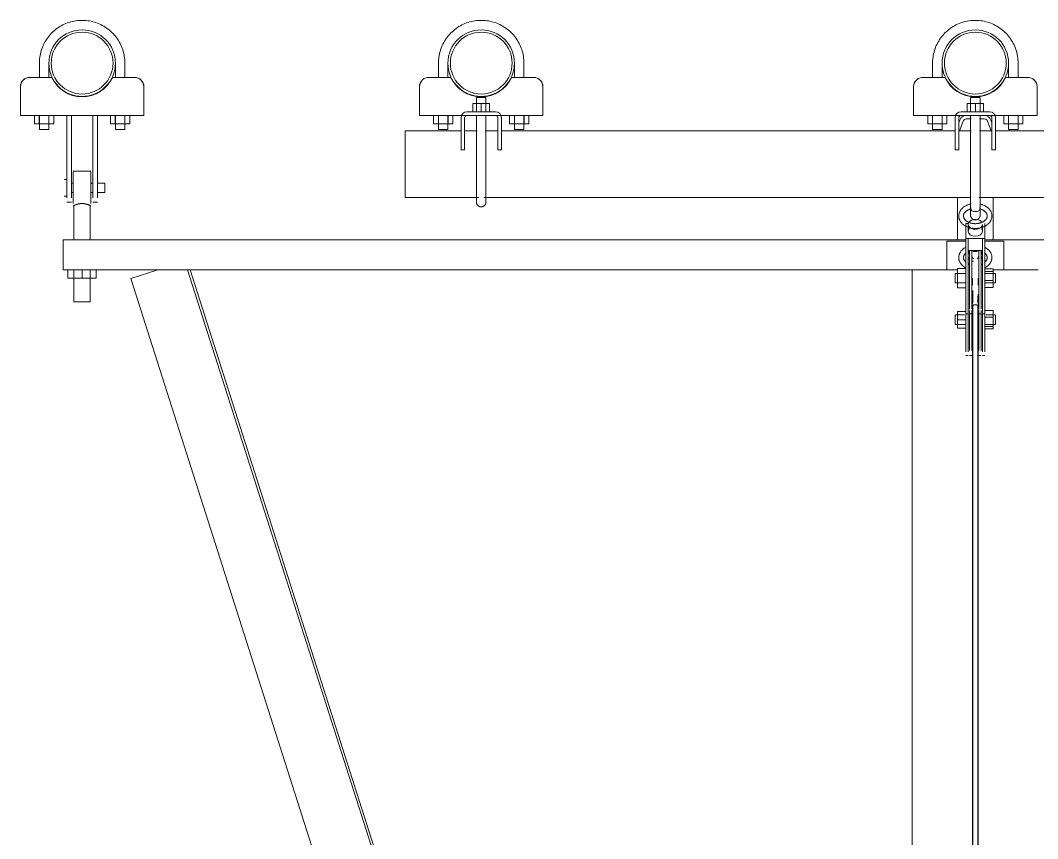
# Model space of a CAD drawing. Header units: inches. Extents: x 21386 to 98862, y -290 to 853.
# Drawn here: x 24906.4 to 24959.9, y 251.4 to 294.5 of the extents above; entities that cross this region are included whole.
import ezdxf

# ---------------------------------------------------------------- set-up
doc = ezdxf.new("R2010")
doc.units = ezdxf.units.IN
doc.header["$MEASUREMENT"] = 0
doc.layers.add('Q-SPCQ', color=91, linetype='Continuous', lineweight=13)

# ---------------------------------------------------------------- blocks, each defined once
blk = doc.blocks.new('Basketball_Backstop-Performance_Sports_Systems-3103-Ceiling_Hung - 27_-0_ to 27_-11 7_8_-652462-Building Section - East_West looking North')
at = {"layer": 'Q-SPCQ', "color": 8, "lineweight": 9}
for p, q in [((24907.362, 292.25), (24907.362, 291.5)), ((24907.862, 291.5), (24907.862, 292.177)), ((24911.362, 292.177), (24911.362, 291.5)), ((24911.862, 291.5), (24911.862, 292.25)), ((24928.362, 292.25), (24928.362, 291.5)), ((24928.862, 291.5), (24928.862, 292.25)), ((24932.362, 292.177), (24932.362, 291.5)), ((24932.862, 291.5), (24932.862, 292.25)), ((24954.362, 292.25), (24954.362, 291.5)), ((24954.862, 291.5), (24954.862, 292.25)), ((24958.362, 292.25), (24958.362, 291.5)), ((24958.862, 291.5), (24958.862, 292.25)), ((24908.018, 291.5), (24906.862, 291.5)), ((24912.362, 291.5), (24911.205, 291.5)), ((24929.018, 291.5), (24927.862, 291.5)), ((24933.362, 291.5), (24932.205, 291.5)), ((24955.018, 291.5), (24953.862, 291.5)), ((24959.362, 291.5), (24958.205, 291.5)), ((24906.362, 291), (24906.362, 289.812)), ((24912.862, 289.812), (24912.862, 291)), ((24927.362, 289.812), (24927.362, 291)), ((24933.862, 291), (24933.862, 289.812)), ((24953.362, 291), (24953.362, 289.812)), ((24959.862, 289.812), (24959.862, 291)), ((24930.362, 290.437), (24930.362, 289.687)), ((24930.37, 290.437), (24930.612, 290.437)), ((24930.612, 290.437), (24930.853, 290.437)), ((24930.862, 289.687), (24930.862, 290.437)), ((24956.362, 290.437), (24956.362, 290.125)), ((24956.362, 290.437), (24956.362, 289.687)), ((24956.37, 290.437), (24956.37, 290.437)), ((24956.37, 290.437), (24956.612, 290.437)), ((24956.612, 290.437), (24956.853, 290.437)), ((24956.853, 290.437), (24956.853, 290.437)), ((24956.862, 290.125), (24956.862, 290.437)), ((24956.862, 289.687), (24956.862, 290.437)), ((24906.362, 289.5), (24906.362, 289.812)), ((24912.862, 289.812), (24912.862, 289.5)), ((24927.362, 289.5), (24927.362, 289.812)), ((24931.362, 289.687), (24929.862, 289.687)), ((24930.174, 290.125), (24930.612, 290.125)), ((24930.174, 289.687), (24930.174, 290.125)), ((24930.612, 290.125), (24931.049, 290.125)), ((24930.612, 290.125), (24930.612, 289.687)), ((24931.049, 289.687), (24931.049, 290.125)), ((24933.862, 289.812), (24933.862, 289.5)), ((24953.362, 289.5), (24953.362, 289.812)), ((24957.362, 289.687), (24955.862, 289.687)), ((24956.174, 290.125), (24956.612, 290.125)), ((24956.174, 289.687), (24956.174, 290.125)), ((24956.612, 290.125), (24957.049, 290.125)), ((24956.612, 290.125), (24956.612, 289.687)), ((24957.049, 289.687), (24957.049, 290.125)), ((24959.862, 289.812), (24959.862, 289.5)), ((24906.362, 289.5), (24912.862, 289.5)), ((24907.106, 289.5), (24907.106, 289.062)), ((24907.359, 289.062), (24907.106, 289.062)), ((24907.359, 289.062), (24907.359, 289.5)), ((24907.864, 289.062), (24907.359, 289.062)), ((24907.362, 289.515), (24907.362, 288.75)), ((24907.862, 288.75), (24907.862, 289.518)), ((24907.864, 289.062), (24907.864, 289.5)), ((24908.117, 289.062), (24907.864, 289.062)), ((24908.117, 289.062), (24908.117, 289.5)), ((24908.799, 285.687), (24908.799, 289.5)), ((24908.799, 289.5), (24909.049, 289.5)), ((24909.049, 289.5), (24909.049, 285.687)), ((24910.174, 285.687), (24910.174, 289.5)), ((24910.174, 289.5), (24910.424, 289.5)), ((24910.424, 289.5), (24910.424, 285.687)), ((24911.106, 289.062), (24911.106, 289.5)), ((24911.359, 289.062), (24911.106, 289.062)), ((24911.359, 289.062), (24911.359, 289.5)), ((24911.864, 289.062), (24911.359, 289.062)), ((24911.362, 289.511), (24911.362, 288.75)), ((24911.862, 288.75), (24911.862, 289.511)), ((24911.864, 289.062), (24911.864, 289.5)), ((24912.117, 289.062), (24911.864, 289.062)), ((24912.117, 289.5), (24912.117, 289.062)), ((24927.362, 289.5), (24929.862, 289.5)), ((24928.106, 289.5), (24928.106, 289.062)), ((24928.359, 289.062), (24928.106, 289.062)), ((24928.359, 289.062), (24928.359, 289.5)), ((24928.864, 289.062), (24928.359, 289.062)), ((24928.362, 289.515), (24928.362, 288.75)), ((24928.862, 288.75), (24928.862, 289.518)), ((24928.864, 289.062), (24928.864, 289.5)), ((24929.117, 289.062), (24928.864, 289.062)), ((24929.117, 289.062), (24929.117, 289.5)), ((24929.549, 288.187), (24929.549, 289.375)), ((24929.737, 289.375), (24929.737, 288.187)), ((24929.862, 289.5), (24931.362, 289.5)), ((24930.362, 289.5), (24930.362, 288.687)), ((24930.362, 289.5), (24930.362, 286.937)), ((24930.862, 288.687), (24930.862, 289.5)), ((24930.862, 286.937), (24930.862, 289.5)), ((24931.362, 289.5), (24933.862, 289.5)), ((24931.487, 289.375), (24931.487, 288.187)), ((24931.674, 288.187), (24931.674, 289.375)), ((24932.106, 289.062), (24932.106, 289.5)), ((24932.359, 289.062), (24932.106, 289.062)), ((24932.359, 289.062), (24932.359, 289.5)), ((24932.864, 289.062), (24932.359, 289.062)), ((24932.362, 289.511), (24932.362, 288.75)), ((24932.862, 288.75), (24932.862, 289.511)), ((24932.864, 289.062), (24932.864, 289.5)), ((24933.117, 289.062), (24932.864, 289.062)), ((24933.117, 289.5), (24933.117, 289.062)), ((24953.362, 289.5), (24955.862, 289.5)), ((24954.106, 289.5), (24954.106, 289.062)), ((24954.359, 289.062), (24954.106, 289.062)), ((24954.359, 289.062), (24954.359, 289.5)), ((24954.864, 289.062), (24954.359, 289.062)), ((24954.362, 289.515), (24954.362, 288.75)), ((24954.862, 288.75), (24954.862, 289.518)), ((24954.864, 289.062), (24954.864, 289.5)), ((24955.117, 289.062), (24954.864, 289.062)), ((24955.117, 289.062), (24955.117, 289.5)), ((24955.549, 288.187), (24955.549, 289.375)), ((24955.737, 289.375), (24955.737, 288.187)), ((24955.789, 289.253), (24955.737, 289.109)), ((24955.783, 288.687), (24955.966, 289.189)), ((24955.862, 289.5), (24957.362, 289.5)), ((24956.142, 289.313), (24956.395, 289.313)), ((24956.362, 289.5), (24956.362, 288.687)), ((24956.362, 289.5), (24956.362, 286.937)), ((24956.828, 289.313), (24957.082, 289.313)), ((24956.862, 288.687), (24956.862, 289.5)), ((24956.862, 286.937), (24956.862, 289.5)), ((24957.258, 289.189), (24957.44, 288.687)), ((24957.362, 289.5), (24959.862, 289.5)), ((24957.487, 289.109), (24957.434, 289.253)), ((24957.487, 289.375), (24957.487, 288.187)), ((24957.674, 288.187), (24957.674, 289.375)), ((24958.106, 289.062), (24958.106, 289.5)), ((24958.359, 289.062), (24958.106, 289.062)), ((24958.359, 289.062), (24958.359, 289.5)), ((24958.864, 289.062), (24958.359, 289.062)), ((24958.362, 289.511), (24958.362, 288.75)), ((24958.862, 288.75), (24958.862, 289.511)), ((24958.864, 289.062), (24958.864, 289.5)), ((24959.117, 289.062), (24958.864, 289.062)), ((24959.117, 289.5), (24959.117, 289.062)), ((24907.362, 288.75), (24907.37, 288.75)), ((24907.862, 288.75), (24907.362, 288.75)), ((24907.853, 288.75), (24907.862, 288.75)), ((24911.862, 288.75), (24911.362, 288.75)), ((24911.362, 288.75), (24911.37, 288.75)), ((24911.853, 288.75), (24911.862, 288.75)), ((24929.549, 288.687), (24926.612, 288.687)), ((24926.612, 286.937), (24926.612, 288.687)), ((24928.362, 288.75), (24928.37, 288.75)), ((24928.862, 288.75), (24928.362, 288.75)), ((24928.853, 288.75), (24928.862, 288.75)), ((24930.395, 288.687), (24929.737, 288.687)), ((24931.487, 288.687), (24930.828, 288.687)), ((24955.549, 288.687), (24931.674, 288.687)), ((24932.862, 288.75), (24932.362, 288.75)), ((24932.362, 288.75), (24932.37, 288.75)), ((24932.853, 288.75), (24932.862, 288.75)), ((24954.362, 288.75), (24954.37, 288.75)), ((24954.862, 288.75), (24954.362, 288.75)), ((24954.853, 288.75), (24954.862, 288.75)), ((24956.395, 288.687), (24955.737, 288.687)), ((24957.487, 288.687), (24956.828, 288.687)), ((24981.549, 288.687), (24957.674, 288.687)), ((24958.862, 288.75), (24958.362, 288.75)), ((24958.362, 288.75), (24958.37, 288.75)), ((24958.853, 288.75), (24958.862, 288.75)), ((24929.549, 288.197), (24929.549, 287.824)), ((24929.549, 287.687), (24929.549, 288.187)), ((24929.737, 287.824), (24929.737, 288.197)), ((24929.737, 288.187), (24929.737, 287.687)), ((24931.487, 288.197), (24931.487, 287.824)), ((24931.487, 287.687), (24931.487, 288.187)), ((24931.674, 287.824), (24931.674, 288.197)), ((24931.674, 288.187), (24931.674, 287.687)), ((24955.549, 288.197), (24955.549, 287.824)), ((24955.549, 287.687), (24955.549, 288.187)), ((24955.737, 287.824), (24955.737, 288.197)), ((24955.737, 288.187), (24955.737, 287.687)), ((24957.487, 288.197), (24957.487, 287.824)), ((24957.487, 287.687), (24957.487, 288.187)), ((24957.674, 287.824), (24957.674, 288.197)), ((24957.674, 288.187), (24957.674, 287.687)), ((24929.549, 287.819), (24929.549, 287.687)), ((24929.549, 287.687), (24929.737, 287.687)), ((24929.737, 287.687), (24929.549, 287.687)), ((24929.737, 287.687), (24929.737, 287.819)), ((24931.487, 287.819), (24931.487, 287.687)), ((24931.487, 287.687), (24931.674, 287.687)), ((24931.674, 287.687), (24931.487, 287.687)), ((24931.674, 287.687), (24931.674, 287.819)), ((24955.549, 287.819), (24955.549, 287.687)), ((24955.549, 287.687), (24955.737, 287.687)), ((24955.737, 287.687), (24955.549, 287.687)), ((24955.737, 287.687), (24955.737, 287.819)), ((24957.487, 287.819), (24957.487, 287.687)), ((24957.487, 287.687), (24957.674, 287.687)), ((24957.674, 287.687), (24957.487, 287.687)), ((24957.674, 287.687), (24957.674, 287.819)), ((24926.612, 285.187), (24926.612, 286.937)), ((24910.075, 286.562), (24909.138, 286.562)), ((24909.138, 285.656), (24909.138, 286.532)), ((24910.075, 286.532), (24910.075, 285.656)), ((24908.799, 286.125), (24908.674, 286.125)), ((24909.138, 285.937), (24909.049, 285.937)), ((24910.174, 285.937), (24910.075, 285.937)), ((24910.799, 285.937), (24910.424, 285.937)), ((24910.799, 285.929), (24910.799, 285.687)), ((24908.674, 285.687), (24908.674, 285.687)), ((24908.674, 285.687), (24908.674, 285.687)), ((24908.799, 285.157), (24908.799, 285.687)), ((24909.049, 285.687), (24909.049, 285.157)), ((24909.049, 285.437), (24909.138, 285.437)), ((24909.138, 284.871), (24909.138, 285.656)), ((24910.075, 285.656), (24910.075, 284.871)), ((24910.075, 285.437), (24910.174, 285.437)), ((24910.174, 285.157), (24910.174, 285.687)), ((24910.424, 285.687), (24910.424, 285.157)), ((24910.424, 285.437), (24910.799, 285.437)), ((24910.799, 285.687), (24910.799, 285.446)), ((24956.362, 285.749), (24956.362, 284.604)), ((24956.862, 284.588), (24956.862, 285.749)), ((24908.674, 285.25), (24908.799, 285.25)), ((24908.799, 284.937), (24909.049, 284.937)), ((24910.174, 284.937), (24910.424, 284.937)), ((24926.612, 285.187), (24930.484, 285.187)), ((24930.742, 285.187), (24956.324, 285.187)), ((24955.674, 285.187), (24955.674, 282.955)), ((24956.362, 285.187), (24956.362, 284.595)), ((24956.789, 285.187), (24982.484, 285.187)), ((24956.862, 284.789), (24956.862, 285.187)), ((24957.549, 282.955), (24957.549, 285.187)), ((24909.138, 284.75), (24909.169, 284.75)), ((24909.169, 284.75), (24909.169, 282.955)), ((24910.044, 282.955), (24910.044, 284.75)), ((24910.044, 284.75), (24910.075, 284.75)), ((24956.237, 283.81), (24956.112, 283.81)), ((24956.112, 283.81), (24956.112, 283.015)), ((24956.237, 283.766), (24956.237, 283.412)), ((24956.987, 283.412), (24956.987, 283.766)), ((24957.112, 283.81), (24957.112, 283.015)), ((24908.607, 281.375), (24908.607, 282.955)), ((24908.607, 282.955), (24956.112, 282.955)), ((24956.112, 282.875), (24955.107, 282.875)), ((24955.107, 282.875), (24955.107, 281.375)), ((24956.112, 280.229), (24956.112, 283.015)), ((24956.112, 283.015), (24956.237, 283.015)), ((24956.237, 283.015), (24956.987, 283.015)), ((24956.237, 283.015), (24956.237, 280.229)), ((24956.987, 280.229), (24956.987, 283.015)), ((24956.987, 283.015), (24957.112, 283.015)), ((24957.112, 283.015), (24957.112, 280.229)), ((24957.112, 282.955), (25004.607, 282.955)), ((24958.107, 282.875), (24957.112, 282.875)), ((24958.107, 281.375), (24958.107, 282.875)), ((24956.987, 282.396), (24956.237, 282.396)), ((24956.299, 279.612), (24956.299, 282.408)), ((24956.424, 282.408), (24956.424, 279.612)), ((24956.799, 279.612), (24956.799, 282.408)), ((24956.924, 282.408), (24956.924, 279.612)), ((24956.982, 281.623), (24956.987, 281.623)), ((24953.294, 281.375), (24908.607, 281.375)), ((24908.857, 280.937), (24908.857, 281.375)), ((24909.169, 281.375), (24909.169, 279.687)), ((24909.607, 281.375), (24909.607, 280.937)), ((24910.044, 279.687), (24910.044, 281.375)), ((24910.357, 280.937), (24910.357, 281.375)), ((24912.168, 280.918), (24913.591, 281.375)), ((24952.493, 164.313), (24915.16, 281.375)), ((24952.627, 164.313), (24915.294, 281.375)), ((24953.294, 281.375), (24953.294, 224.989)), ((24953.294, 281.375), (24955.671, 281.375)), ((24956.112, 281.187), (24955.549, 281.187)), ((24955.549, 280.761), (24955.549, 281.179)), ((24955.674, 281.19), (24955.674, 281.443)), ((24955.674, 281.443), (24956.112, 281.443)), ((24955.674, 280.685), (24955.674, 281.19)), ((24955.674, 281.19), (24956.112, 281.19)), ((24957.112, 281.425), (24957.549, 281.425)), ((24957.112, 281.295), (24957.549, 281.295)), ((24957.674, 281.187), (24957.112, 281.187)), ((24957.549, 281.425), (24957.549, 281.295)), ((24957.549, 281.295), (24957.549, 280.807)), ((24957.553, 281.375), (24959.919, 281.375)), ((24957.674, 281.179), (24957.674, 280.761)), ((24909.607, 280.937), (24908.857, 280.937)), ((24910.357, 280.937), (24909.607, 280.937)), ((24949.355, 164.313), (24912.168, 280.918)), ((24955.549, 280.696), (24955.549, 280.761)), ((24955.549, 280.687), (24956.112, 280.687)), ((24955.674, 280.432), (24955.674, 280.685)), ((24955.674, 280.685), (24956.112, 280.685)), ((24956.455, 280.937), (24956.455, 280.564)), ((24956.768, 280.564), (24956.768, 280.937)), ((24957.112, 280.807), (24957.549, 280.807)), ((24957.112, 280.687), (24957.674, 280.687)), ((24957.549, 280.807), (24957.549, 280.45)), ((24957.674, 280.761), (24957.674, 280.696)), ((24956.112, 280.432), (24955.674, 280.432)), ((24956.112, 279.482), (24956.112, 280.229)), ((24956.237, 280.229), (24956.237, 279.482)), ((24956.455, 280.241), (24956.455, 279.566)), ((24956.487, 280.288), (24956.487, 279.643)), ((24956.737, 279.643), (24956.737, 279.987)), ((24956.768, 279.566), (24956.768, 280.087)), ((24956.987, 279.482), (24956.987, 280.229)), ((24957.112, 280.45), (24957.549, 280.45)), ((24957.112, 280.229), (24957.112, 279.482)), ((24910.044, 279.687), (24909.169, 279.687)), ((24956.112, 277.058), (24956.112, 279.495)), ((24956.237, 279.495), (24956.237, 277.058)), ((24956.299, 279.314), (24956.299, 279.612)), ((24956.424, 279.612), (24956.424, 279.314)), ((24956.455, 279.515), (24956.455, 278.75)), ((24956.487, 279.542), (24956.487, 210.741)), ((24956.737, 210.741), (24956.737, 279.542)), ((24956.768, 278.75), (24956.768, 279.515)), ((24956.799, 279.314), (24956.799, 279.612)), ((24956.924, 279.612), (24956.924, 279.314)), ((24956.987, 277.058), (24956.987, 279.495)), ((24957.112, 279.495), (24957.112, 277.058)), ((24956.041, 279), (24955.549, 279)), ((24955.549, 278.927), (24955.549, 278.991)), ((24955.549, 278.509), (24955.549, 278.927)), ((24955.674, 278.75), (24955.674, 279.187)), ((24955.674, 279.187), (24956.112, 279.187)), ((24956.112, 279.062), (24956.237, 279.062)), ((24956.299, 277.126), (24956.299, 279.235)), ((24956.299, 279.062), (24956.424, 279.062)), ((24956.424, 279.235), (24956.424, 277.126)), ((24956.799, 277.126), (24956.799, 279.235)), ((24956.799, 279.062), (24956.924, 279.062)), ((24956.924, 279.235), (24956.924, 277.126)), ((24956.987, 279.062), (24957.112, 279.062)), ((24957.112, 279.238), (24957.549, 279.238)), ((24957.674, 279), (24957.182, 279)), ((24957.549, 279.238), (24957.549, 278.881)), ((24957.674, 278.991), (24957.674, 278.927)), ((24957.674, 278.927), (24957.674, 278.509)), ((24955.549, 278.5), (24956.112, 278.5)), ((24955.674, 278.312), (24955.674, 278.75)), ((24956.112, 278.75), (24955.674, 278.75)), ((24957.112, 278.881), (24957.549, 278.881)), ((24957.112, 278.5), (24957.674, 278.5)), ((24957.549, 278.393), (24957.112, 278.393)), ((24957.549, 278.881), (24957.549, 278.393)), ((24957.549, 278.393), (24957.549, 278.262)), ((24955.674, 278.312), (24956.112, 278.312)), ((24956.768, 211.459), (24956.768, 277.965)), ((24957.112, 278.262), (24957.549, 278.262)), ((24956.455, 277.783), (24956.455, 210.936)), ((24956.112, 276.875), (24956.237, 276.875)), ((24956.299, 276.875), (24956.424, 276.875)), ((24956.799, 276.875), (24956.924, 276.875)), ((24956.987, 276.875), (24957.112, 276.875))]:
    blk.add_line(p, q, dxfattribs=at)
at = {"layer": 'Q-SPCQ', "color": 8, "lineweight": 9, "flags": 128}
for points in [[(24911.862, 292.25), (24911.86, 292.34), (24911.854, 292.43), (24911.845, 292.519), (24911.833, 292.608), (24911.817, 292.697), (24911.797, 292.785), (24911.774, 292.872), (24911.747, 292.958), (24911.717, 293.043), (24911.684, 293.126), (24911.647, 293.208), (24911.607, 293.289), (24911.564, 293.368), (24911.518, 293.445), (24911.469, 293.52), (24911.416, 293.594), (24911.361, 293.665), (24911.303, 293.734), (24911.243, 293.8), (24911.179, 293.864), (24911.113, 293.925), (24911.045, 293.984), (24910.975, 294.04), (24910.902, 294.093), (24910.827, 294.143), (24910.751, 294.19), (24910.672, 294.234), (24910.592, 294.275), (24910.51, 294.313), (24910.427, 294.347), (24910.342, 294.378), (24910.257, 294.406), (24910.17, 294.43), (24910.082, 294.45), (24909.994, 294.467), (24909.905, 294.481), (24909.816, 294.491), (24909.726, 294.497), (24909.636, 294.5), (24909.546, 294.499), (24909.456, 294.495), (24909.366, 294.487), (24909.277, 294.475), (24909.188, 294.46), (24909.1, 294.441), (24909.013, 294.419), (24908.927, 294.393), (24908.842, 294.364), (24908.758, 294.332), (24908.675, 294.296), (24908.594, 294.257), (24908.515, 294.215), (24908.437, 294.169), (24908.361, 294.121), (24908.288, 294.069), (24908.216, 294.015), (24908.146, 293.957), (24908.079, 293.898), (24908.015, 293.835), (24907.953, 293.77), (24907.893, 293.702), (24907.836, 293.632), (24907.783, 293.56), (24907.732, 293.486), (24907.684, 293.41), (24907.639, 293.332), (24907.597, 293.252), (24907.559, 293.171), (24907.523, 293.088), (24907.492, 293.004), (24907.463, 292.918), (24907.438, 292.832), (24907.417, 292.745), (24907.399, 292.656), (24907.384, 292.568), (24907.373, 292.478), (24907.366, 292.388), (24907.362, 292.299), (24907.362, 292.25)], [(24932.862, 292.25), (24932.86, 292.34), (24932.854, 292.43), (24932.845, 292.519), (24932.833, 292.608), (24932.817, 292.697), (24932.797, 292.785), (24932.774, 292.872), (24932.747, 292.958), (24932.717, 293.043), (24932.684, 293.126), (24932.647, 293.208), (24932.607, 293.289), (24932.564, 293.368), (24932.518, 293.445), (24932.469, 293.52), (24932.416, 293.594), (24932.361, 293.665), (24932.303, 293.734), (24932.243, 293.8), (24932.179, 293.864), (24932.113, 293.925), (24932.045, 293.984), (24931.975, 294.04), (24931.902, 294.093), (24931.827, 294.143), (24931.751, 294.19), (24931.672, 294.234), (24931.592, 294.275), (24931.51, 294.313), (24931.427, 294.347), (24931.342, 294.378), (24931.257, 294.406), (24931.17, 294.43), (24931.082, 294.45), (24930.994, 294.467), (24930.905, 294.481), (24930.816, 294.491), (24930.726, 294.497), (24930.636, 294.5), (24930.546, 294.499), (24930.456, 294.495), (24930.366, 294.487), (24930.277, 294.475), (24930.188, 294.46), (24930.1, 294.441), (24930.013, 294.419), (24929.927, 294.393), (24929.842, 294.364), (24929.758, 294.332), (24929.675, 294.296), (24929.594, 294.257), (24929.515, 294.215), (24929.437, 294.169), (24929.361, 294.121), (24929.288, 294.069), (24929.216, 294.015), (24929.146, 293.957), (24929.079, 293.898), (24929.015, 293.835), (24928.953, 293.77), (24928.893, 293.702), (24928.836, 293.632), (24928.783, 293.56), (24928.732, 293.486), (24928.684, 293.41), (24928.639, 293.332), (24928.597, 293.252), (24928.559, 293.171), (24928.523, 293.088), (24928.492, 293.004), (24928.463, 292.918), (24928.438, 292.832), (24928.417, 292.745), (24928.399, 292.656), (24928.384, 292.568), (24928.373, 292.478), (24928.366, 292.388), (24928.362, 292.299), (24928.362, 292.25)], [(24958.862, 292.25), (24958.86, 292.34), (24958.854, 292.43), (24958.845, 292.519), (24958.833, 292.608), (24958.817, 292.697), (24958.797, 292.785), (24958.774, 292.872), (24958.747, 292.958), (24958.717, 293.043), (24958.684, 293.126), (24958.647, 293.208), (24958.607, 293.289), (24958.564, 293.368), (24958.518, 293.445), (24958.469, 293.52), (24958.416, 293.594), (24958.361, 293.665), (24958.303, 293.734), (24958.243, 293.8), (24958.179, 293.864), (24958.113, 293.925), (24958.045, 293.984), (24957.975, 294.04), (24957.902, 294.093), (24957.827, 294.143), (24957.751, 294.19), (24957.672, 294.234), (24957.592, 294.275), (24957.51, 294.313), (24957.427, 294.347), (24957.342, 294.378), (24957.257, 294.406), (24957.17, 294.43), (24957.082, 294.45), (24956.994, 294.467), (24956.905, 294.481), (24956.816, 294.491), (24956.726, 294.497), (24956.636, 294.5), (24956.546, 294.499), (24956.456, 294.495), (24956.366, 294.487), (24956.277, 294.475), (24956.188, 294.46), (24956.1, 294.441), (24956.013, 294.419), (24955.927, 294.393), (24955.842, 294.364), (24955.758, 294.332), (24955.675, 294.296), (24955.594, 294.257), (24955.515, 294.215), (24955.437, 294.169), (24955.361, 294.121), (24955.288, 294.069), (24955.216, 294.015), (24955.146, 293.957), (24955.079, 293.898), (24955.015, 293.835), (24954.953, 293.77), (24954.893, 293.702), (24954.836, 293.632), (24954.783, 293.56), (24954.732, 293.486), (24954.684, 293.41), (24954.639, 293.332), (24954.597, 293.252), (24954.559, 293.171), (24954.523, 293.088), (24954.492, 293.004), (24954.463, 292.918), (24954.438, 292.832), (24954.417, 292.745), (24954.399, 292.656), (24954.384, 292.568), (24954.373, 292.478), (24954.366, 292.388), (24954.362, 292.299), (24954.362, 292.25)], [(24930.362, 286.937), (24930.362, 286.858), (24930.362, 286.778), (24930.362, 286.698), (24930.362, 286.619), (24930.362, 286.54), (24930.362, 286.462), (24930.362, 286.385), (24930.362, 286.308), (24930.362, 286.233), (24930.362, 286.159), (24930.362, 286.086), (24930.362, 286.014), (24930.362, 285.944), (24930.362, 285.875), (24930.362, 285.808), (24930.362, 285.743), (24930.362, 285.68), (24930.362, 285.619), (24930.362, 285.56), (24930.362, 285.503), (24930.362, 285.448), (24930.362, 285.396), (24930.362, 285.346), (24930.362, 285.299), (24930.362, 285.255), (24930.362, 285.213), (24930.362, 285.174), (24930.362, 285.137), (24930.362, 285.104), (24930.362, 285.073), (24930.362, 285.046), (24930.362, 285.021), (24930.362, 285), (24930.362, 284.982), (24930.362, 284.967), (24930.362, 284.955), (24930.362, 284.946), (24930.362, 284.94), (24930.362, 284.938)], [(24930.862, 284.937), (24930.862, 284.939), (24930.862, 284.944), (24930.862, 284.952), (24930.862, 284.963), (24930.862, 284.977), (24930.862, 284.995), (24930.862, 285.015), (24930.862, 285.039), (24930.862, 285.066), (24930.862, 285.095), (24930.862, 285.128), (24930.862, 285.164), (24930.862, 285.202), (24930.862, 285.243), (24930.862, 285.287), (24930.862, 285.333), (24930.862, 285.382), (24930.862, 285.434), (24930.862, 285.488), (24930.862, 285.544), (24930.862, 285.603), (24930.862, 285.663), (24930.862, 285.726), (24930.862, 285.79), (24930.862, 285.857), (24930.862, 285.925), (24930.862, 285.995), (24930.862, 286.066), (24930.862, 286.139), (24930.862, 286.213), (24930.862, 286.288), (24930.862, 286.364), (24930.862, 286.441), (24930.862, 286.519), (24930.862, 286.598), (24930.862, 286.677), (24930.862, 286.756), (24930.862, 286.836), (24930.862, 286.916), (24930.862, 286.937)], [(24956.362, 286.937), (24956.362, 286.858), (24956.362, 286.778), (24956.362, 286.698), (24956.362, 286.619), (24956.362, 286.54), (24956.362, 286.462), (24956.362, 286.385), (24956.362, 286.308), (24956.362, 286.233), (24956.362, 286.159), (24956.362, 286.086), (24956.362, 286.014), (24956.362, 285.944), (24956.362, 285.875), (24956.362, 285.808), (24956.362, 285.749)], [(24956.862, 285.749), (24956.862, 285.814), (24956.862, 285.881), (24956.862, 285.95), (24956.862, 286.02), (24956.862, 286.092), (24956.862, 286.165), (24956.862, 286.24), (24956.862, 286.315), (24956.862, 286.392), (24956.862, 286.469), (24956.862, 286.547), (24956.862, 286.626), (24956.862, 286.705), (24956.862, 286.785), (24956.862, 286.865), (24956.862, 286.937)], [(24930.362, 284.937), (24930.362, 284.939), (24930.362, 284.944), (24930.362, 284.952), (24930.362, 284.963), (24930.362, 284.977), (24930.362, 284.995), (24930.362, 285.015), (24930.362, 285.039), (24930.362, 285.066), (24930.362, 285.095), (24930.362, 285.128), (24930.362, 285.164), (24930.362, 285.202)], [(24930.612, 284.687), (24930.602, 284.688), (24930.592, 284.688), (24930.582, 284.689), (24930.572, 284.691), (24930.562, 284.692), (24930.552, 284.695), (24930.543, 284.697), (24930.533, 284.7), (24930.524, 284.704), (24930.514, 284.707), (24930.505, 284.711), (24930.496, 284.716), (24930.487, 284.721), (24930.479, 284.726), (24930.471, 284.731), (24930.462, 284.737), (24930.454, 284.743), (24930.447, 284.75), (24930.439, 284.756), (24930.432, 284.763), (24930.426, 284.771), (24930.419, 284.778), (24930.413, 284.786), (24930.407, 284.794), (24930.401, 284.802), (24930.396, 284.811), (24930.391, 284.82), (24930.387, 284.829), (24930.382, 284.838), (24930.379, 284.847), (24930.375, 284.856), (24930.372, 284.866), (24930.369, 284.875), (24930.367, 284.885), (24930.365, 284.895), (24930.364, 284.905), (24930.363, 284.915), (24930.362, 284.925), (24930.362, 284.935), (24930.362, 284.937)], [(24930.862, 284.937), (24930.861, 284.928), (24930.861, 284.918), (24930.86, 284.908), (24930.858, 284.898), (24930.857, 284.888), (24930.854, 284.878), (24930.852, 284.868), (24930.849, 284.859), (24930.846, 284.849), (24930.842, 284.84), (24930.838, 284.831), (24930.833, 284.822), (24930.829, 284.813), (24930.823, 284.805), (24930.818, 284.796), (24930.812, 284.788), (24930.806, 284.78), (24930.8, 284.773), (24930.793, 284.765), (24930.786, 284.758), (24930.779, 284.751), (24930.771, 284.745), (24930.763, 284.739), (24930.755, 284.733), (24930.747, 284.727), (24930.738, 284.722), (24930.729, 284.717), (24930.721, 284.712), (24930.711, 284.708), (24930.702, 284.704), (24930.693, 284.701), (24930.683, 284.698), (24930.674, 284.695), (24930.664, 284.693), (24930.654, 284.691), (24930.644, 284.69), (24930.634, 284.689), (24930.624, 284.688), (24930.614, 284.688), (24930.612, 284.687)], [(24930.862, 285.213), (24930.862, 285.174), (24930.862, 285.137), (24930.862, 285.104), (24930.862, 285.073), (24930.862, 285.046), (24930.862, 285.021), (24930.862, 285), (24930.862, 284.982), (24930.862, 284.967), (24930.862, 284.955), (24930.862, 284.946), (24930.862, 284.94), (24930.862, 284.938)], [(24956.388, 284.842), (24956.356, 284.835), (24956.324, 284.827), (24956.292, 284.819), (24956.261, 284.809), (24956.23, 284.799), (24956.2, 284.787), (24956.171, 284.775), (24956.141, 284.762), (24956.113, 284.748), (24956.085, 284.733), (24956.058, 284.717), (24956.032, 284.701), (24956.007, 284.683), (24955.982, 284.665), (24955.959, 284.646), (24955.936, 284.626), (24955.914, 284.606), (24955.893, 284.584), (24955.874, 284.562), (24955.855, 284.539), (24955.838, 284.516), (24955.822, 284.492), (24955.807, 284.467), (24955.793, 284.442), (24955.781, 284.416), (24955.77, 284.389), (24955.761, 284.362), (24955.753, 284.335), (24955.747, 284.307), (24955.742, 284.279), (24955.739, 284.251), (24955.737, 284.223), (24955.737, 284.208)], [(24957.487, 284.208), (24957.486, 284.236), (24957.483, 284.264), (24957.479, 284.292), (24957.474, 284.32), (24957.467, 284.348), (24957.458, 284.375), (24957.448, 284.402), (24957.437, 284.428), (24957.424, 284.453), (24957.41, 284.479), (24957.394, 284.503), (24957.378, 284.527), (24957.36, 284.55), (24957.341, 284.573), (24957.32, 284.594), (24957.299, 284.615), (24957.277, 284.635), (24957.254, 284.655), (24957.23, 284.674), (24957.205, 284.691), (24957.179, 284.708), (24957.153, 284.725), (24957.125, 284.74), (24957.097, 284.754), (24957.069, 284.768), (24957.039, 284.781), (24957.009, 284.793), (24956.979, 284.803), (24956.948, 284.814), (24956.917, 284.823), (24956.885, 284.831), (24956.853, 284.838)], [(24955.987, 284.208), (24955.987, 284.222), (24955.988, 284.236), (24955.99, 284.25), (24955.993, 284.265), (24955.997, 284.279), (24956.001, 284.293), (24956.007, 284.307), (24956.013, 284.322), (24956.02, 284.336), (24956.028, 284.35), (24956.037, 284.364), (24956.047, 284.379), (24956.058, 284.393), (24956.07, 284.407), (24956.082, 284.42), (24956.096, 284.434), (24956.111, 284.447), (24956.126, 284.46), (24956.143, 284.473), (24956.16, 284.485), (24956.178, 284.497), (24956.197, 284.509), (24956.217, 284.52), (24956.237, 284.53), (24956.258, 284.54), (24956.28, 284.55), (24956.302, 284.559), (24956.325, 284.567), (24956.349, 284.575), (24956.373, 284.582)], [(24956.362, 284.595), (24956.362, 284.566), (24956.362, 284.537), (24956.362, 284.51), (24956.362, 284.483), (24956.362, 284.458), (24956.362, 284.434), (24956.362, 284.412), (24956.362, 284.391), (24956.362, 284.371), (24956.362, 284.353), (24956.362, 284.336), (24956.362, 284.32), (24956.362, 284.306), (24956.362, 284.294), (24956.362, 284.283), (24956.362, 284.273), (24956.362, 284.266), (24956.362, 284.259), (24956.362, 284.255), (24956.362, 284.252), (24956.362, 284.25)], [(24956.362, 284.25), (24956.362, 284.251), (24956.362, 284.253), (24956.362, 284.257), (24956.362, 284.263), (24956.362, 284.27), (24956.362, 284.279), (24956.362, 284.289), (24956.362, 284.301), (24956.362, 284.314), (24956.362, 284.329), (24956.362, 284.345), (24956.362, 284.363), (24956.362, 284.382), (24956.362, 284.403), (24956.362, 284.425), (24956.362, 284.448), (24956.362, 284.472), (24956.362, 284.498), (24956.362, 284.525), (24956.362, 284.553), (24956.362, 284.583), (24956.362, 284.595)], [(24956.612, 284), (24956.602, 284), (24956.592, 284.001), (24956.582, 284.002), (24956.572, 284.003), (24956.562, 284.005), (24956.552, 284.007), (24956.543, 284.01), (24956.533, 284.013), (24956.524, 284.016), (24956.514, 284.02), (24956.505, 284.024), (24956.496, 284.028), (24956.487, 284.033), (24956.479, 284.038), (24956.471, 284.044), (24956.462, 284.049), (24956.454, 284.056), (24956.447, 284.062), (24956.439, 284.069), (24956.432, 284.076), (24956.426, 284.083), (24956.419, 284.091), (24956.413, 284.099), (24956.407, 284.107), (24956.401, 284.115), (24956.396, 284.123), (24956.391, 284.132), (24956.387, 284.141), (24956.382, 284.15), (24956.379, 284.159), (24956.375, 284.169), (24956.372, 284.178), (24956.369, 284.188), (24956.367, 284.198), (24956.365, 284.208), (24956.364, 284.217), (24956.363, 284.227), (24956.362, 284.237), (24956.362, 284.247), (24956.362, 284.25)], [(24956.862, 284.25), (24956.861, 284.24), (24956.861, 284.23), (24956.86, 284.22), (24956.858, 284.21), (24956.857, 284.2), (24956.854, 284.191), (24956.852, 284.181), (24956.849, 284.171), (24956.846, 284.162), (24956.842, 284.153), (24956.838, 284.144), (24956.833, 284.135), (24956.829, 284.126), (24956.823, 284.117), (24956.818, 284.109), (24956.812, 284.101), (24956.806, 284.093), (24956.8, 284.085), (24956.793, 284.078), (24956.786, 284.071), (24956.779, 284.064), (24956.771, 284.057), (24956.763, 284.051), (24956.755, 284.045), (24956.747, 284.04), (24956.738, 284.034), (24956.729, 284.03), (24956.721, 284.025), (24956.711, 284.021), (24956.702, 284.017), (24956.693, 284.014), (24956.683, 284.01), (24956.674, 284.008), (24956.664, 284.006), (24956.654, 284.004), (24956.644, 284.002), (24956.634, 284.001), (24956.624, 284), (24956.614, 284), (24956.612, 284)], [(24956.837, 284.585), (24956.861, 284.578), (24956.885, 284.571), (24956.909, 284.563), (24956.931, 284.555), (24956.954, 284.545), (24956.975, 284.536), (24956.996, 284.525), (24957.016, 284.515), (24957.035, 284.503), (24957.054, 284.492), (24957.071, 284.48), (24957.088, 284.467), (24957.104, 284.454), (24957.119, 284.441), (24957.134, 284.428), (24957.147, 284.414), (24957.159, 284.4), (24957.17, 284.386), (24957.181, 284.372), (24957.19, 284.358), (24957.199, 284.344), (24957.207, 284.329), (24957.213, 284.315), (24957.219, 284.301), (24957.224, 284.286), (24957.228, 284.272), (24957.232, 284.258), (24957.234, 284.244), (24957.236, 284.23), (24957.237, 284.216), (24957.237, 284.208)], [(24956.862, 284.595), (24956.862, 284.566), (24956.862, 284.537), (24956.862, 284.51), (24956.862, 284.483), (24956.862, 284.458), (24956.862, 284.434), (24956.862, 284.412), (24956.862, 284.391), (24956.862, 284.371), (24956.862, 284.353), (24956.862, 284.336), (24956.862, 284.32), (24956.862, 284.306), (24956.862, 284.294), (24956.862, 284.283), (24956.862, 284.273), (24956.862, 284.266), (24956.862, 284.259), (24956.862, 284.255), (24956.862, 284.252), (24956.862, 284.25)], [(24956.862, 284.25), (24956.862, 284.251), (24956.862, 284.253), (24956.862, 284.257), (24956.862, 284.263), (24956.862, 284.27), (24956.862, 284.279), (24956.862, 284.289), (24956.862, 284.301), (24956.862, 284.314), (24956.862, 284.329), (24956.862, 284.345), (24956.862, 284.363), (24956.862, 284.382), (24956.862, 284.403), (24956.862, 284.425), (24956.862, 284.448), (24956.862, 284.472), (24956.862, 284.498), (24956.862, 284.525), (24956.862, 284.553), (24956.862, 284.583), (24956.862, 284.595)], [(24955.737, 284.208), (24955.737, 284.18), (24955.74, 284.151), (24955.744, 284.123), (24955.749, 284.096), (24955.756, 284.068), (24955.765, 284.041), (24955.775, 284.014), (24955.787, 283.988), (24955.799, 283.962), (24955.814, 283.937), (24955.829, 283.913), (24955.846, 283.889), (24955.864, 283.866), (24955.883, 283.843), (24955.903, 283.822), (24955.924, 283.801), (24955.946, 283.78), (24955.969, 283.761), (24955.993, 283.742), (24956.018, 283.724), (24956.044, 283.707), (24956.071, 283.691), (24956.098, 283.676), (24956.126, 283.661), (24956.155, 283.648), (24956.184, 283.635), (24956.214, 283.623), (24956.244, 283.612), (24956.275, 283.602), (24956.307, 283.593), (24956.339, 283.585), (24956.371, 283.578), (24956.403, 283.571), (24956.436, 283.566), (24956.469, 283.561), (24956.502, 283.558), (24956.536, 283.555), (24956.569, 283.553), (24956.603, 283.553), (24956.636, 283.553), (24956.67, 283.554), (24956.703, 283.556), (24956.736, 283.559), (24956.769, 283.563), (24956.802, 283.568), (24956.835, 283.574), (24956.867, 283.581), (24956.899, 283.588), (24956.931, 283.597), (24956.962, 283.607), (24956.993, 283.617), (24957.023, 283.629), (24957.053, 283.641), (24957.082, 283.654), (24957.11, 283.668), (24957.138, 283.683), (24957.165, 283.699), (24957.191, 283.715), (24957.217, 283.732), (24957.241, 283.751), (24957.265, 283.77), (24957.287, 283.79), (24957.309, 283.81), (24957.33, 283.831), (24957.35, 283.853), (24957.368, 283.876), (24957.385, 283.9), (24957.402, 283.924), (24957.416, 283.949), (24957.43, 283.974), (24957.442, 284), (24957.453, 284.026), (24957.462, 284.053), (24957.47, 284.081), (24957.477, 284.108), (24957.482, 284.136), (24957.485, 284.164), (24957.486, 284.193), (24957.487, 284.208)], [(24957.237, 284.208), (24957.236, 284.194), (24957.235, 284.18), (24957.233, 284.165), (24957.23, 284.151), (24957.227, 284.137), (24957.222, 284.123), (24957.217, 284.108), (24957.21, 284.094), (24957.203, 284.08), (24957.195, 284.065), (24957.186, 284.051), (24957.176, 284.037), (24957.165, 284.023), (24957.154, 284.009), (24957.141, 283.995), (24957.127, 283.982), (24957.113, 283.969), (24957.097, 283.955), (24957.081, 283.943), (24957.063, 283.93), (24957.045, 283.919), (24957.026, 283.907), (24957.007, 283.896), (24956.986, 283.885), (24956.965, 283.875), (24956.943, 283.866), (24956.921, 283.857), (24956.898, 283.849), (24956.874, 283.841), (24956.85, 283.834), (24956.826, 283.828), (24956.801, 283.822), (24956.776, 283.817), (24956.75, 283.813), (24956.724, 283.809), (24956.698, 283.807), (24956.672, 283.804), (24956.645, 283.803), (24956.619, 283.803), (24956.592, 283.803), (24956.566, 283.804), (24956.54, 283.805), (24956.513, 283.808), (24956.487, 283.811), (24956.462, 283.815), (24956.436, 283.819), (24956.411, 283.825), (24956.386, 283.831), (24956.362, 283.837), (24956.338, 283.845), (24956.315, 283.853), (24956.292, 283.861), (24956.27, 283.87), (24956.248, 283.88), (24956.227, 283.89), (24956.207, 283.901), (24956.188, 283.912), (24956.17, 283.924), (24956.152, 283.936), (24956.135, 283.949), (24956.119, 283.961), (24956.104, 283.975), (24956.09, 283.988), (24956.077, 284.002), (24956.064, 284.015), (24956.053, 284.029), (24956.042, 284.044), (24956.033, 284.058), (24956.024, 284.072), (24956.017, 284.086), (24956.01, 284.101), (24956.004, 284.115), (24955.999, 284.129), (24955.995, 284.144), (24955.992, 284.158), (24955.989, 284.172), (24955.988, 284.186), (24955.987, 284.2), (24955.987, 284.208)], [(24956.113, 282.56), (24956.085, 282.545), (24956.058, 282.53), (24956.032, 282.513), (24956.007, 282.496), (24955.982, 282.478), (24955.959, 282.459), (24955.936, 282.439), (24955.914, 282.418), (24955.893, 282.397), (24955.874, 282.375), (24955.855, 282.352), (24955.838, 282.328), (24955.822, 282.304), (24955.807, 282.28), (24955.793, 282.254), (24955.781, 282.228), (24955.77, 282.202), (24955.761, 282.175), (24955.753, 282.148), (24955.747, 282.12), (24955.742, 282.092), (24955.739, 282.064), (24955.737, 282.036), (24955.737, 282.02)], [(24955.987, 282.02), (24955.987, 282.035), (24955.988, 282.049), (24955.99, 282.063), (24955.993, 282.077), (24955.997, 282.091), (24956.001, 282.106), (24956.007, 282.12), (24956.013, 282.134), (24956.02, 282.148), (24956.028, 282.163), (24956.037, 282.177), (24956.047, 282.191), (24956.058, 282.205), (24956.07, 282.219), (24956.082, 282.233), (24956.096, 282.246), (24956.111, 282.26)], [(24956.237, 282.343), (24956.258, 282.353), (24956.28, 282.362), (24956.302, 282.371)], [(24956.457, 282.396), (24956.463, 282.39), (24956.47, 282.384), (24956.477, 282.379), (24956.484, 282.374), (24956.491, 282.369), (24956.499, 282.364), (24956.506, 282.36), (24956.514, 282.356), (24956.522, 282.352), (24956.53, 282.348), (24956.538, 282.345), (24956.547, 282.342), (24956.555, 282.34), (24956.564, 282.338), (24956.572, 282.336), (24956.581, 282.335), (24956.59, 282.334), (24956.599, 282.333), (24956.607, 282.333), (24956.616, 282.333), (24956.625, 282.333), (24956.634, 282.334), (24956.642, 282.335), (24956.651, 282.336), (24956.66, 282.338), (24956.668, 282.34), (24956.677, 282.343), (24956.685, 282.345), (24956.693, 282.348), (24956.701, 282.352), (24956.709, 282.356), (24956.717, 282.36), (24956.725, 282.364), (24956.732, 282.369), (24956.74, 282.374), (24956.747, 282.379), (24956.753, 282.384), (24956.76, 282.39), (24956.766, 282.396)], [(24956.794, 282.125), (24956.794, 282.118), (24956.793, 282.11), (24956.793, 282.103), (24956.792, 282.095), (24956.79, 282.088), (24956.789, 282.08), (24956.787, 282.073), (24956.785, 282.066), (24956.782, 282.059), (24956.779, 282.052), (24956.776, 282.045), (24956.773, 282.038), (24956.769, 282.032), (24956.765, 282.025), (24956.761, 282.019), (24956.757, 282.013), (24956.752, 282.007), (24956.747, 282.001), (24956.742, 281.996), (24956.737, 281.99), (24956.732, 281.985), (24956.726, 281.98), (24956.72, 281.976), (24956.714, 281.971), (24956.708, 281.967), (24956.701, 281.963)], [(24956.794, 282.236), (24956.794, 282.25), (24956.794, 282.265), (24956.794, 282.28), (24956.794, 282.296), (24956.794, 282.312), (24956.794, 282.329), (24956.794, 282.347), (24956.794, 282.365), (24956.794, 282.384), (24956.794, 282.403)], [(24956.794, 282.389), (24956.794, 282.37), (24956.794, 282.352), (24956.794, 282.334), (24956.794, 282.317), (24956.794, 282.3), (24956.794, 282.284), (24956.794, 282.269), (24956.794, 282.254), (24956.794, 282.24)], [(24956.794, 282.149), (24956.794, 282.143), (24956.794, 282.137), (24956.794, 282.133), (24956.794, 282.13), (24956.794, 282.127), (24956.794, 282.126), (24956.794, 282.125)], [(24956.794, 282.125), (24956.794, 282.125), (24956.794, 282.127), (24956.794, 282.129), (24956.794, 282.132), (24956.794, 282.136), (24956.794, 282.141), (24956.794, 282.147)], [(24956.931, 282.367), (24956.954, 282.358), (24956.975, 282.348)], [(24957.119, 282.254), (24957.134, 282.24), (24957.147, 282.227), (24957.159, 282.213), (24957.17, 282.199), (24957.181, 282.185), (24957.19, 282.17), (24957.199, 282.156), (24957.207, 282.142), (24957.213, 282.128), (24957.219, 282.113), (24957.224, 282.099), (24957.228, 282.085), (24957.232, 282.071), (24957.234, 282.056), (24957.236, 282.042), (24957.237, 282.028), (24957.237, 282.02)], [(24957.487, 282.02), (24957.486, 282.049), (24957.483, 282.077), (24957.479, 282.105), (24957.474, 282.133), (24957.467, 282.16), (24957.458, 282.187), (24957.448, 282.214), (24957.437, 282.24), (24957.424, 282.266), (24957.41, 282.291), (24957.394, 282.316), (24957.378, 282.339), (24957.36, 282.363), (24957.341, 282.385), (24957.32, 282.407), (24957.299, 282.428), (24957.277, 282.448), (24957.254, 282.467), (24957.23, 282.486), (24957.205, 282.504), (24957.179, 282.521), (24957.153, 282.537), (24957.125, 282.552)], [(24955.737, 282.02), (24955.737, 281.992), (24955.74, 281.964), (24955.744, 281.936), (24955.749, 281.908), (24955.756, 281.881), (24955.765, 281.853), (24955.775, 281.827), (24955.787, 281.8), (24955.799, 281.775), (24955.814, 281.75), (24955.829, 281.725), (24955.846, 281.701), (24955.864, 281.678), (24955.883, 281.656), (24955.903, 281.634), (24955.924, 281.613), (24955.946, 281.593), (24955.969, 281.573), (24955.993, 281.555), (24956.018, 281.537), (24956.044, 281.52), (24956.071, 281.504), (24956.098, 281.488)], [(24956.104, 281.787), (24956.09, 281.8), (24956.077, 281.814), (24956.064, 281.828), (24956.053, 281.842), (24956.042, 281.856), (24956.033, 281.87), (24956.024, 281.885), (24956.017, 281.899), (24956.01, 281.913), (24956.004, 281.927), (24955.999, 281.942), (24955.995, 281.956), (24955.992, 281.97), (24955.989, 281.984), (24955.988, 281.999), (24955.987, 282.013), (24955.987, 282.02)], [(24956.292, 281.674), (24956.27, 281.683), (24956.248, 281.692)], [(24956.52, 281.959), (24956.513, 281.962), (24956.507, 281.966), (24956.501, 281.97), (24956.495, 281.975), (24956.489, 281.979), (24956.483, 281.984), (24956.477, 281.989), (24956.472, 281.994), (24956.467, 282), (24956.462, 282.006), (24956.457, 282.011), (24956.453, 282.017), (24956.449, 282.024), (24956.445, 282.03), (24956.441, 282.037), (24956.438, 282.043), (24956.435, 282.05), (24956.432, 282.057), (24956.429, 282.064), (24956.427, 282.071)], [(24956.986, 281.698), (24956.965, 281.688), (24956.943, 281.678), (24956.921, 281.67)], [(24957.11, 281.48), (24957.138, 281.495), (24957.165, 281.511), (24957.191, 281.528), (24957.217, 281.545), (24957.241, 281.563), (24957.265, 281.582), (24957.287, 281.602), (24957.309, 281.623), (24957.33, 281.644), (24957.35, 281.666), (24957.368, 281.689), (24957.385, 281.712), (24957.402, 281.736), (24957.416, 281.761), (24957.43, 281.787), (24957.442, 281.813), (24957.453, 281.839), (24957.462, 281.866), (24957.47, 281.893), (24957.477, 281.921), (24957.482, 281.949), (24957.485, 281.977), (24957.486, 282.005), (24957.487, 282.02)], [(24957.237, 282.02), (24957.236, 282.006), (24957.235, 281.992), (24957.233, 281.978), (24957.23, 281.964), (24957.227, 281.949), (24957.222, 281.935), (24957.217, 281.921), (24957.21, 281.907), (24957.203, 281.892), (24957.195, 281.878), (24957.186, 281.864), (24957.176, 281.85), (24957.165, 281.836), (24957.154, 281.822), (24957.141, 281.808), (24957.127, 281.794), (24957.113, 281.781)], [(24956.799, 279.437), (24956.794, 279.445), (24956.789, 279.452), (24956.784, 279.459), (24956.778, 279.466), (24956.773, 279.472), (24956.766, 279.479), (24956.76, 279.485), (24956.753, 279.491), (24956.747, 279.496), (24956.739, 279.501), (24956.732, 279.506), (24956.725, 279.511), (24956.717, 279.515), (24956.709, 279.519), (24956.701, 279.523), (24956.693, 279.527), (24956.685, 279.53), (24956.677, 279.533), (24956.668, 279.535), (24956.66, 279.537), (24956.651, 279.539), (24956.642, 279.54), (24956.634, 279.541), (24956.625, 279.542), (24956.616, 279.542), (24956.607, 279.542), (24956.598, 279.542), (24956.59, 279.541), (24956.581, 279.54), (24956.572, 279.539), (24956.564, 279.537), (24956.555, 279.535), (24956.547, 279.532), (24956.538, 279.53), (24956.53, 279.527), (24956.522, 279.523), (24956.514, 279.519), (24956.506, 279.515), (24956.498, 279.511), (24956.491, 279.506), (24956.484, 279.501), (24956.477, 279.496), (24956.47, 279.491), (24956.463, 279.485), (24956.457, 279.479), (24956.451, 279.472), (24956.445, 279.466), (24956.439, 279.459), (24956.434, 279.452), (24956.429, 279.445), (24956.424, 279.437)], [(24956.484, 277.314), (24956.477, 277.309), (24956.47, 277.303), (24956.463, 277.297), (24956.457, 277.291), (24956.451, 277.285), (24956.445, 277.278), (24956.439, 277.272), (24956.434, 277.265), (24956.429, 277.257), (24956.424, 277.25)], [(24956.799, 277.25), (24956.794, 277.257), (24956.789, 277.265), (24956.784, 277.272), (24956.778, 277.278), (24956.773, 277.285), (24956.766, 277.291), (24956.76, 277.297), (24956.753, 277.303), (24956.747, 277.309), (24956.739, 277.314)]]:
    blk.add_lwpolyline(points, dxfattribs=at)
at = {"layer": 'Q-SPCQ', "color": 8, "lineweight": 9}
for centre, radius, start, end in [((24909.612, 292.25), 1.75, 0, 180), ((24909.612, 292.25), 1.625, 0, 180), ((24930.612, 292.25), 1.75, 0, 180), ((24930.612, 292.25), 1.625, 0, 180), ((24956.612, 292.25), 1.75, 0, 180), ((24956.612, 292.25), 1.625, 0, 180), ((24909.612, 292.25), 1.75, 180, 0), ((24909.612, 292.25), 1.625, 180, 0), ((24930.612, 292.25), 1.75, 180, 0), ((24930.612, 292.25), 1.625, 180, 0), ((24956.612, 292.25), 1.75, 180, 0), ((24956.612, 292.25), 1.625, 180, 0), ((24906.862, 291), 0.5, 90, 180), ((24906.862, 291), 0.5, 120, 180), ((24909.612, 292.223), 1.75, 204.3958, 335.6042), ((24912.362, 291), 0.5, 0, 90), ((24912.362, 291), 0.5, 0, 60), ((24927.862, 291), 0.5, 90, 180), ((24927.862, 291), 0.5, 120, 180), ((24930.612, 292.223), 1.75, 204.3958, 335.6042), ((24933.362, 291), 0.5, 0, 90), ((24933.362, 291), 0.5, 0, 60), ((24953.862, 291), 0.5, 90, 180), ((24953.862, 291), 0.5, 120, 180), ((24956.612, 292.223), 1.75, 204.3958, 335.6042), ((24959.362, 291), 0.5, 0, 90), ((24959.362, 291), 0.5, 0, 60), ((24929.862, 289.375), 0.312, 90, 180), ((24931.362, 289.375), 0.312, 0, 90), ((24955.862, 289.375), 0.312, 90, 180), ((24957.362, 289.375), 0.312, 0, 90), ((24929.862, 289.375), 0.125, 90, 180), ((24931.362, 289.375), 0.125, 0, 90), ((24955.862, 289.375), 0.125, 90, 180), ((24956.142, 289.125), 0.375, 90, 160), ((24956.142, 289.125), 0.187, 90, 160), ((24957.082, 289.125), 0.375, 20, 90), ((24957.082, 289.125), 0.188, 20, 90), ((24957.362, 289.375), 0.125, 0, 90), ((24956.607, 282.125), 0.375, 150, 165), ((24956.607, 282.125), 0.375, 0, 30), ((24956.607, 282.125), 0.375, 330, 0), ((24956.607, 282.125), 0.375, 195, 210)]:
    blk.add_arc(centre, radius, start, end, dxfattribs=at)
for centre, start_param, end_param in [((24956.612, 283.766), 0.523599, 3.141593), ((24956.612, 283.766), 3.141593, 6.021386), ((24956.612, 283.412), 2.356194, 3.141593), ((24956.612, 283.412), 3.141593, 6.283185), ((24956.612, 283.412), 0, 0.523599), ((24956.612, 281.578), 2.617994, 2.879793), ((24956.612, 281.578), 1.832596, 2.094395), ((24956.612, 281.578), 0.261799, 0.523599)]:
    blk.add_ellipse(centre, major_axis=(0.375, 0), ratio=0.707107, start_param=start_param, end_param=end_param, dxfattribs=at)
for points, knots in [([(24910.044, 284.75), (24910.044, 284.75), (24910.041, 284.752), (24910.029, 284.758), (24910.018, 284.762), (24910.003, 284.769), (24909.985, 284.777), (24909.968, 284.785), (24909.953, 284.791), (24909.941, 284.795), (24909.929, 284.799), (24909.911, 284.806), (24909.888, 284.814), (24909.864, 284.822), (24909.843, 284.829), (24909.827, 284.833), (24909.81, 284.837), (24909.787, 284.842), (24909.758, 284.848), (24909.721, 284.855), (24909.684, 284.859), (24909.645, 284.862), (24909.607, 284.862), (24909.568, 284.862), (24909.529, 284.859), (24909.492, 284.855), (24909.455, 284.848), (24909.426, 284.842), (24909.403, 284.837), (24909.387, 284.833), (24909.37, 284.829), (24909.35, 284.822), (24909.325, 284.814), (24909.302, 284.806), (24909.284, 284.799), (24909.272, 284.795), (24909.26, 284.791), (24909.245, 284.785), (24909.228, 284.777), (24909.21, 284.769), (24909.196, 284.762), (24909.184, 284.758), (24909.173, 284.752), (24909.169, 284.75), (24909.169, 284.75)], [0, 0, 0, 0, 0.055556, 0.083333, 0.111111, 0.138889, 0.166667, 0.194444, 0.208333, 0.222222, 0.236111, 0.25, 0.277778, 0.305556, 0.319444, 0.333333, 0.347222, 0.361111, 0.388889, 0.416667, 0.444444, 0.472222, 0.5, 0.527778, 0.555556, 0.583333, 0.611111, 0.638889, 0.652778, 0.666667, 0.680556, 0.694444, 0.722222, 0.75, 0.763889, 0.777778, 0.791667, 0.805556, 0.833333, 0.861111, 0.888889, 0.916667, 0.944444, 1, 1, 1, 1]), ([(24956.612, 284.439), (24956.579, 284.439), (24956.512, 284.448), (24956.442, 284.477), (24956.401, 284.509), (24956.378, 284.537), (24956.365, 284.566), (24956.359, 284.605), (24956.368, 284.635), (24956.38, 284.654)], [-1, -1, -1, -1, -0.875, -0.75, -0.6875, -0.625, -0.5625, -0.5, -0.375, -0.375, -0.375, -0.375]), ([(24956.844, 284.654), (24956.85, 284.645), (24956.859, 284.625), (24956.865, 284.585), (24956.85, 284.536), (24956.795, 284.483), (24956.711, 284.448), (24956.645, 284.439), (24956.612, 284.439)], [-0.625, -0.625, -0.625, -0.625, -0.5625, -0.5, -0.375, -0.25, -0.125, 0, 0, 0, 0])]:
    blk.add_open_spline(points, degree=3, knots=knots, dxfattribs=at)
for points in [[(24956.365, 284.568), (24956.36, 284.586), (24956.361, 284.605), (24956.365, 284.623)], [(24956.858, 284.623), (24956.863, 284.605), (24956.863, 284.586), (24956.858, 284.568)]]:
    blk.add_open_spline(points, degree=3, dxfattribs=at)

msp = doc.modelspace()

# ---------------------------------------------------------------- block references
at = {"layer": 'Q-SPCQ', "color": 8, "lineweight": 9}
msp.add_blockref('Basketball_Backstop-Performance_Sports_Systems-3103-Ceiling_Hung - 27_-0_ to 27_-11 7_8_-652462-Building Section - East_West looking North', (0, 0), dxfattribs=at)

doc.saveas('drawing.dxf')
